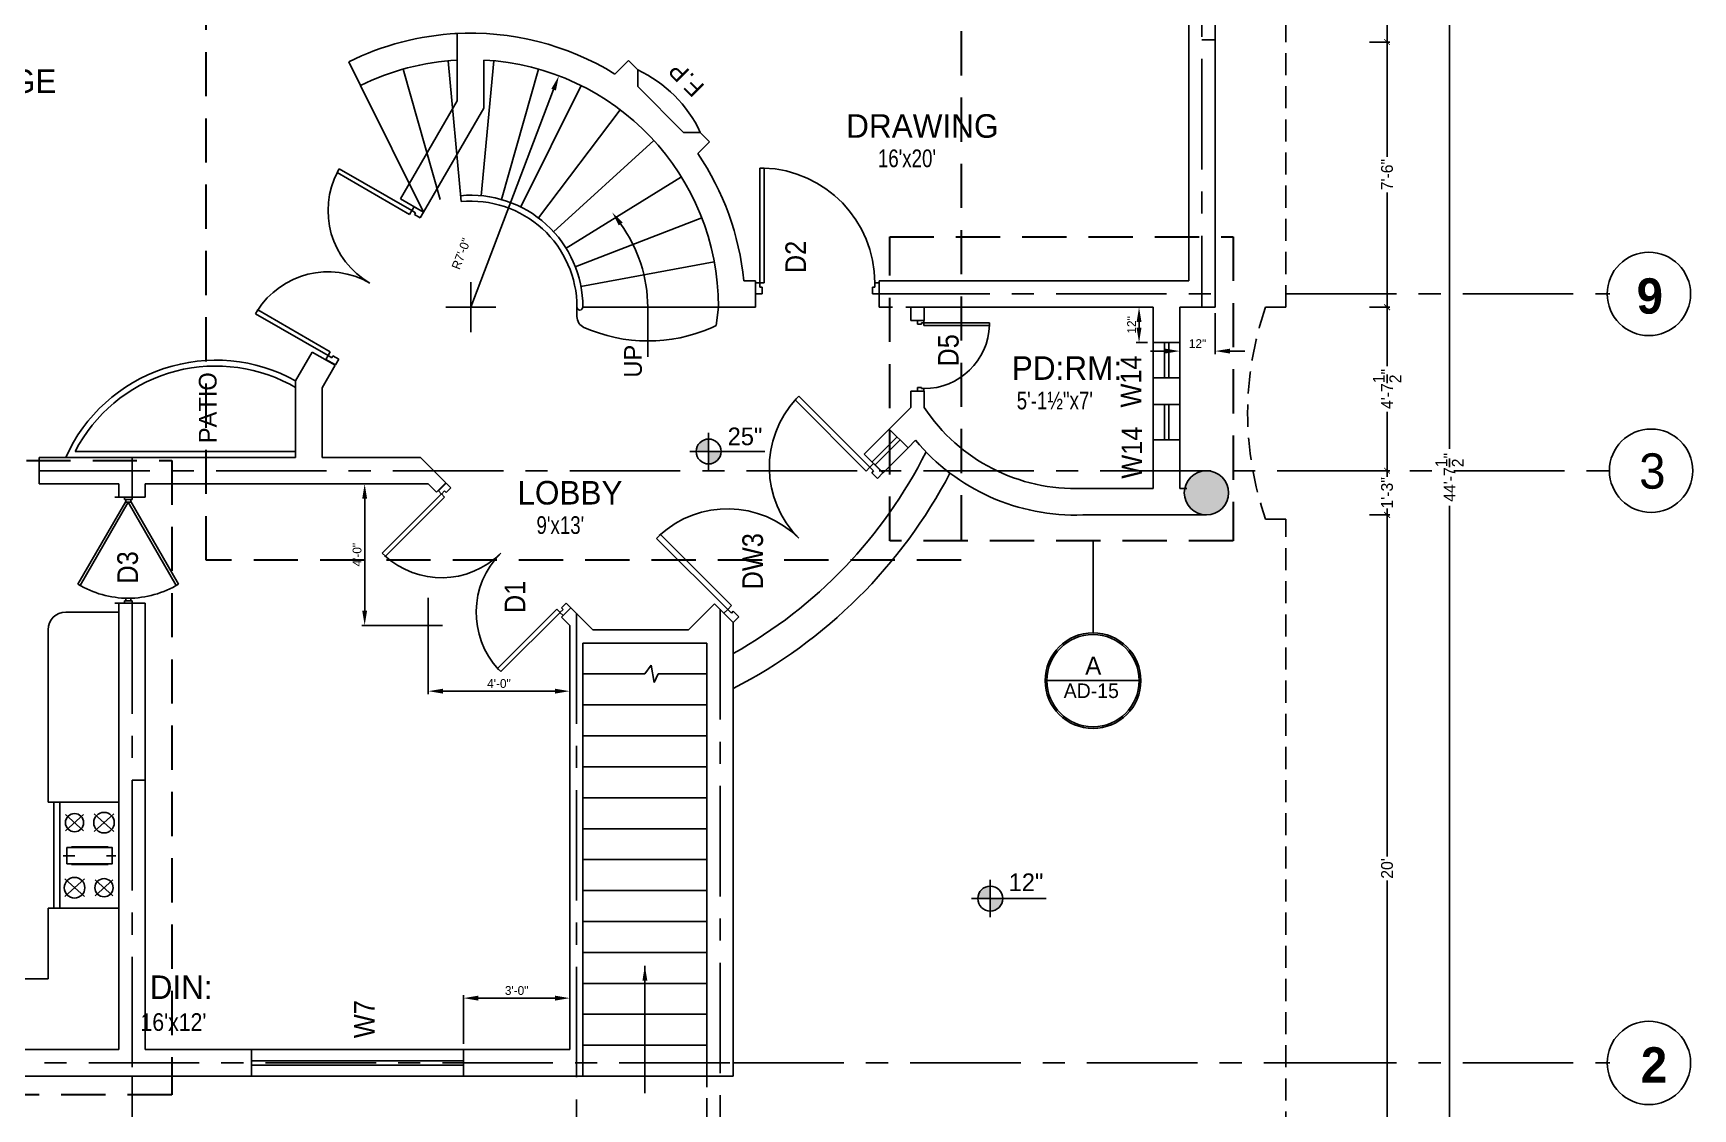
# Model space of a CAD drawing. Extents: x 10753 to 18704, y -5361 to 1140.
# Drawn here: x 16181 to 16744, y -424 to -59 of the extents above; entities that cross this region are included whole.
import ezdxf

# ---------------------------------------------------------------- set-up
doc = ezdxf.new("R2010")
doc.units = 0
doc.header["$LTSCALE"] = 30
doc.header["$MEASUREMENT"] = 0
doc.header["$PDMODE"] = 3
for name, pattern in [('CENTER', [2, 1.25, -0.25, 0.25, -0.25]), ('DASHED', [0.75, 0.5, -0.25]), ('HIDDEN', [0.375, 0.25, -0.125])]:
    doc.linetypes.add(name, pattern=pattern)
doc.layers.get('0').update_dxf_attribs({"linetype": 'CONTINUOUS'})
doc.layers.get('DEFPOINTS').update_dxf_attribs({"linetype": 'CONTINUOUS'})
for name, color, linetype in [('1', 3, 'CENTER'), ('DIM', 6, 'CONTINUOUS'), ('DM', 210, 'CONTINUOUS'), ('DOOR', 4, 'CONTINUOUS'), ('PL', 7, 'CONTINUOUS'), ('SLINE', 3, 'CONTINUOUS'), ('stairs terrace', 1, 'CONTINUOUS'), ('TEXT', 13, 'CONTINUOUS'), ('TEXTDW', 3, 'CONTINUOUS'), ('WALL', 2, 'CONTINUOUS'), ('WALLS', 2, 'CONTINUOUS'), ('WINDOW', 5, 'CONTINUOUS'), ('XL', 4, 'CENTER')]:
    doc.layers.add(name, color=color, linetype=linetype)
doc.layers.add('REFERENCE BOXES', color=53, linetype='DASHED', lineweight=30)
doc.styles.add('EE', font='eurr____.ttf')
doc.styles.add('SMALL-DIM', font='stylu.ttf', dxfattribs={"height": 2})
doc.styles.get("Standard").update_dxf_attribs({"font": 'stylu.ttf', "height": 3})
doc.styles.add('Work Dim', font='stylu.ttf', dxfattribs={"height": 4})
doc.dimstyles.new('D1', dxfattribs={"dimtxt": 6, "dimasz": 5, "dimexe": 1, "dimexo": 2, "dimgap": 1, "dimtad": 1, "dimdec": 4, "dimzin": 3, "dimdsep": 46, "dimlunit": 4, "dimtxsty": 'Standard', "dimcen": 3, "dimclrd": 7, "dimclre": 7, "dimclrt": 2, "dimadec": 0, "dimazin": 0, "dimtfac": 1, "dimtdec": 4, "dimtofl": 0, "dimtmove": 2, "dimatfit": 3, "dimfxl": 1, "dimfrac": 2, "dimtolj": 1, "dimtzin": 1, "dimarcsym": 0})
doc.dimstyles.new('dim small', dxfattribs={"dimtxt": 4, "dimasz": 2, "dimexe": 1, "dimexo": 3, "dimgap": 0.09375, "dimtad": 0, "dimdec": 1, "dimzin": 0, "dimdsep": 46, "dimlunit": 4, "dimtxsty": 'Work Dim', "dimblk1": 'ARCHTICK', "dimblk2": 'ARCHTICK', "dimsah": 1, "dimcen": 0.09375, "dimclrd": 256, "dimclre": 256, "dimclrt": 3, "dimadec": 0, "dimazin": 0, "dimtfac": 1, "dimtdec": 1, "dimtofl": 0, "dimtmove": 1, "dimatfit": 3, "dimldrblk": 'ARCHTICK', "dimfxl": 6, "dimfxlon": 1, "dimtolj": 1, "dimtzin": 0, "dimarcsym": 0})

# ---------------------------------------------------------------- blocks, each defined once
blk = doc.blocks.new('_ArchTick')
at = {"color": 0, "linetype": 'ByBlock', "const_width": 0.15}
blk.add_lwpolyline([(-0.5, -0.5), (0.5, 0.5)], dxfattribs=at)
blk = doc.blocks.new('*D435')
at = {"layer": 'DEFPOINTS', "color": 0, "transparency": 16777216}
for p in [(16605.86, 49.24), (16640.16, -61.76), (16640.16, -61.76)]:
    blk.add_point(p, dxfattribs=at)
at = {"layer": 'DM', "lineweight": -2, "transparency": 16777216}
for p, q in [((16634.16, 49.24), (16641.16, 49.24)), ((16640.16, 49.24), (16640.16, -0.19)), ((16640.16, -61.76), (16640.16, -12.32)), ((16640.16, -61.76), (16639.16, -61.76))]:
    blk.add_line(p, q, dxfattribs=at)
at = {"layer": 'DM', "lineweight": -2, "transparency": 16777216, "xscale": 2, "yscale": 2, "zscale": 2}
for p, rotation in [((16640.16, 49.24), 90), ((16640.16, -61.76), 270)]:
    blk.add_blockref('_ArchTick', p, dxfattribs=dict(at, rotation=rotation))
at = {"layer": 'DM', "color": 3, "transparency": 16777216, "insert": (16640.16, -6.26), "char_height": 4, "attachment_point": 5, "rotation": 90, "style": 'Work Dim'}
blk.add_mtext('\\A1;9\'-3"', dxfattribs=at)
blk = doc.blocks.new('*D439')
at = {"layer": 'DEFPOINTS', "color": 0, "transparency": 16777216}
for p in [(16616.05, -222.26), (16640.16, -222.26), (16640.16, -462.26)]:
    blk.add_point(p, dxfattribs=at)
at = {"layer": 'DM', "lineweight": -2, "transparency": 16777216}
for p, q in [((16634.16, -222.26), (16641.16, -222.26)), ((16640.16, -222.26), (16640.16, -338.2)), ((16640.16, -462.26), (16640.16, -346.31)), ((16640.16, -462.26), (16639.16, -462.26))]:
    blk.add_line(p, q, dxfattribs=at)
at = {"layer": 'DM', "lineweight": -2, "transparency": 16777216, "xscale": 2, "yscale": 2, "zscale": 2}
for p, rotation in [((16640.16, -222.26), 90), ((16640.16, -462.26), 270)]:
    blk.add_blockref('_ArchTick', p, dxfattribs=dict(at, rotation=rotation))
at = {"layer": 'DM', "color": 3, "transparency": 16777216, "insert": (16640.16, -342.26), "char_height": 4, "attachment_point": 5, "rotation": 90, "style": 'Work Dim'}
blk.add_mtext("\\A1;20'", dxfattribs=at)
blk = doc.blocks.new('*D441')
at = {"layer": 'DEFPOINTS', "color": 0, "transparency": 16777216}
for p in [(16608.76, -207.26), (16640.16, -207.26), (16640.16, -222.26)]:
    blk.add_point(p, dxfattribs=at)
at = {"layer": 'DM', "lineweight": -2, "transparency": 16777216}
for p, q in [((16634.16, -207.26), (16641.16, -207.26)), ((16640.16, -207.26), (16640.16, -209.38)), ((16640.16, -222.26), (16639.16, -222.26)), ((16640.16, -222.26), (16640.16, -220.13))]:
    blk.add_line(p, q, dxfattribs=at)
at = {"layer": 'DM', "lineweight": -2, "transparency": 16777216, "xscale": 2, "yscale": 2, "zscale": 2}
for p, rotation in [((16640.16, -207.26), 90), ((16640.16, -222.26), 270)]:
    blk.add_blockref('_ArchTick', p, dxfattribs=dict(at, rotation=rotation))
at = {"layer": 'DM', "color": 3, "transparency": 16777216, "insert": (16640.16, -214.76), "char_height": 4, "attachment_point": 5, "rotation": 90, "style": 'Work Dim'}
blk.add_mtext('\\A1;1\'-3"', dxfattribs=at)
blk = doc.blocks.new('*D442')
at = {"layer": 'DEFPOINTS', "color": 0, "transparency": 16777216}
for p in [(16612.51, -151.76), (16640.16, -151.76), (16640.16, -207.26)]:
    blk.add_point(p, dxfattribs=at)
at = {"layer": 'DM', "lineweight": -2, "transparency": 16777216}
for p, q in [((16634.16, -151.76), (16641.16, -151.76)), ((16640.16, -151.76), (16640.16, -171.79)), ((16640.16, -207.26), (16640.16, -187.22)), ((16640.16, -207.26), (16639.16, -207.26))]:
    blk.add_line(p, q, dxfattribs=at)
at = {"layer": 'DM', "lineweight": -2, "transparency": 16777216, "xscale": 2, "yscale": 2, "zscale": 2}
for p, rotation in [((16640.16, -151.76), 90), ((16640.16, -207.26), 270)]:
    blk.add_blockref('_ArchTick', p, dxfattribs=dict(at, rotation=rotation))
at = {"layer": 'DM', "color": 3, "transparency": 16777216, "insert": (16640.16, -179.51), "char_height": 4, "attachment_point": 5, "rotation": 90, "style": 'Work Dim'}
blk.add_mtext('\\A1;4\'-7{\\H1.000000x;\\S1/2;}"', dxfattribs=at)
blk = doc.blocks.new('*D443')
at = {"layer": 'DEFPOINTS', "color": 0, "transparency": 16777216}
for p in [(16614.15, -61.76), (16640.16, -61.76), (16640.16, -151.76)]:
    blk.add_point(p, dxfattribs=at)
at = {"layer": 'DM', "lineweight": -2, "transparency": 16777216}
for p, q in [((16634.16, -61.76), (16641.16, -61.76)), ((16640.16, -61.76), (16640.16, -100.71)), ((16640.16, -151.76), (16640.16, -112.8)), ((16640.16, -151.76), (16639.16, -151.76))]:
    blk.add_line(p, q, dxfattribs=at)
at = {"layer": 'DM', "lineweight": -2, "transparency": 16777216, "xscale": 2, "yscale": 2, "zscale": 2}
for p, rotation in [((16640.16, -61.76), 90), ((16640.16, -151.76), 270)]:
    blk.add_blockref('_ArchTick', p, dxfattribs=dict(at, rotation=rotation))
at = {"layer": 'DM', "color": 3, "transparency": 16777216, "insert": (16640.16, -106.76), "char_height": 4, "attachment_point": 5, "rotation": 90, "style": 'Work Dim'}
blk.add_mtext('\\A1;7\'-6"', dxfattribs=at)
blk = doc.blocks.new('*D444')
at = {"layer": 'DEFPOINTS', "color": 0, "transparency": 16777216}
for p in [(16569.86, -151.76), (16581.86, -151.76), (16581.86, -166.66)]:
    blk.add_point(p, dxfattribs=at)
at = {"layer": 'DIM', "color": 7, "lineweight": -2, "transparency": 16777216}
for p, q in [((16569.86, -153.76), (16569.86, -167.66)), ((16581.86, -153.76), (16581.86, -167.66)), ((16564.86, -166.66), (16559.86, -166.66)), ((16586.86, -166.66), (16591.86, -166.66))]:
    blk.add_line(p, q, dxfattribs=at)
at = {"layer": 'DIM', "color": 7, "transparency": 16777216}
for points in [[(16564.86, -165.83), (16564.86, -167.49), (16569.86, -166.66)], [(16586.86, -165.83), (16586.86, -167.49), (16581.86, -166.66)]]:
    blk.add_solid(points, dxfattribs=at)
at = {"layer": 'DIM', "color": 2, "transparency": 16777216, "insert": (16575.86, -164.13), "char_height": 3, "attachment_point": 5}
blk.add_mtext('\\A1;12"', dxfattribs=at)
blk = doc.blocks.new('LEVEL')
h = blk.add_hatch(color=256)
h.paths.add_polyline_path([(-13.5, 0), (-13.5, 3, 0.414214), (-16.5, 0)])
h.paths.add_polyline_path([(-10.5, 0), (-13.5, 0), (-13.5, -3, 0.414214)])
for p, q in [((-13.5, 3), (-13.5, 4.5)), ((-16.5, 0), (-18, 0)), ((-16.5, 0), (-10.5, 0)), ((-13.5, -3), (-13.5, 3)), ((-10.5, 0), (0, 0)), ((-13.5, -3), (-13.5, -4.5))]:
    blk.add_line(p, q)
blk.add_circle((-13.5, 0), 3)
blk = doc.blocks.new('*D448')
at = {"layer": 'DEFPOINTS', "color": 0, "transparency": 16777216}
for p in [(16362.86, -386.27), (16326.86, -403.76), (16362.86, -403.76)]:
    blk.add_point(p, dxfattribs=at)
at = {"layer": 'DIM', "color": 7, "lineweight": -2, "transparency": 16777216}
for p, q in [((16326.86, -401.76), (16326.86, -385.27)), ((16331.86, -386.27), (16357.86, -386.27)), ((16362.86, -401.76), (16362.86, -385.27))]:
    blk.add_line(p, q, dxfattribs=at)
at = {"layer": 'DIM', "color": 7, "transparency": 16777216}
for points in [[(16331.86, -385.44), (16331.86, -387.11), (16326.86, -386.27)], [(16357.86, -385.44), (16357.86, -387.11), (16362.86, -386.27)]]:
    blk.add_solid(points, dxfattribs=at)
at = {"layer": 'DIM', "color": 2, "transparency": 16777216, "insert": (16344.86, -383.71), "char_height": 3, "attachment_point": 5}
blk.add_mtext('\\A1;3\'-0"', dxfattribs=at)
blk = doc.blocks.new('COOKR2')
for p, q in [((12.68, 53.99), (36.68, 53.99)), ((14.68, 17.99), (14.68, 53.99)), ((16.68, 53.99), (16.68, 17.99)), ((18.65, 44.3), (24.71, 49.76)), ((18.65, 49.76), (24.71, 44.3)), ((28.34, 44.03), (35.02, 50.03)), ((28.34, 50.03), (35.02, 44.03)), ((17.8, 35.81), (21.74, 35.81)), ((20.69, 38.85), (33.11, 38.85)), ((35.73, 35.81), (32.5, 35.81)), ((20.69, 32.78), (33.11, 32.78)), ((18.34, 27.94), (25.02, 21.94)), ((18.34, 21.94), (25.02, 27.94)), ((28.65, 27.67), (34.71, 22.21)), ((28.65, 22.21), (34.71, 27.67)), ((12.68, 17.99), (36.68, 17.99))]:
    blk.add_line(p, q)
blk.add_lwpolyline([(19.12, 38.55), (34.49, 38.55), (34.49, 33.07), (19.12, 33.07)], close=True)
for centre, radius in [((21.68, 47.03), 3.08), ((31.68, 47.03), 3.49), ((21.68, 24.94), 3.49), ((31.68, 24.94), 3.08)]:
    blk.add_circle(centre, radius)
blk = doc.blocks.new('*D450')
at = {"layer": 'DEFPOINTS', "color": 0, "transparency": 16777216}
for p in [(16314.86, -248.42), (16314.86, -282.08), (16362.86, -282.08)]:
    blk.add_point(p, dxfattribs=at)
at = {"layer": 'DIM', "color": 7, "lineweight": -2, "transparency": 16777216}
for p, q in [((16314.86, -250.42), (16314.86, -283.08)), ((16362.86, -280.08), (16362.86, -281.08)), ((16357.86, -282.08), (16319.86, -282.08))]:
    blk.add_line(p, q, dxfattribs=at)
at = {"layer": 'DIM', "color": 7, "transparency": 16777216}
for points in [[(16319.86, -281.25), (16319.86, -282.92), (16314.86, -282.08)], [(16357.86, -281.25), (16357.86, -282.92), (16362.86, -282.08)]]:
    blk.add_solid(points, dxfattribs=at)
at = {"layer": 'DIM', "color": 2, "transparency": 16777216, "insert": (16338.86, -279.5), "char_height": 3, "attachment_point": 5}
blk.add_mtext('\\A1;4\'-0"', dxfattribs=at)
blk = doc.blocks.new('*D451')
at = {"layer": 'DEFPOINTS', "color": 0, "transparency": 16777216}
for p in [(16293.3, -211.76), (16293.3, -211.76), (16321.73, -259.76)]:
    blk.add_point(p, dxfattribs=at)
at = {"layer": 'DIM', "color": 7, "lineweight": -2, "transparency": 16777216}
for p, q in [((16291.3, -211.76), (16292.3, -211.76)), ((16293.3, -254.76), (16293.3, -216.76)), ((16319.73, -259.76), (16292.3, -259.76))]:
    blk.add_line(p, q, dxfattribs=at)
at = {"layer": 'DIM', "color": 7, "transparency": 16777216}
for points in [[(16292.46, -216.76), (16294.13, -216.76), (16293.3, -211.76)], [(16292.46, -254.76), (16294.13, -254.76), (16293.3, -259.76)]]:
    blk.add_solid(points, dxfattribs=at)
at = {"layer": 'DIM', "color": 2, "transparency": 16777216, "insert": (16290.72, -235.76), "char_height": 3, "attachment_point": 5, "rotation": 90}
blk.add_mtext('\\A1;4\'-0"', dxfattribs=at)
blk = doc.blocks.new('*D489')
at = {"layer": 'DEFPOINTS', "color": 0, "transparency": 16777216}
for p in [(16556.02, -151.76), (16560.86, -151.76), (16560.86, -163.76)]:
    blk.add_point(p, dxfattribs=at)
at = {"layer": 'DIM', "color": 7, "lineweight": -2, "transparency": 16777216}
for p, q in [((16558.86, -151.76), (16555.02, -151.76)), ((16556.02, -158.76), (16556.02, -156.76)), ((16558.86, -163.76), (16555.02, -163.76))]:
    blk.add_line(p, q, dxfattribs=at)
at = {"layer": 'DIM', "color": 7, "transparency": 16777216}
for points in [[(16555.19, -156.76), (16556.85, -156.76), (16556.02, -151.76)], [(16555.19, -158.76), (16556.85, -158.76), (16556.02, -163.76)]]:
    blk.add_solid(points, dxfattribs=at)
at = {"layer": 'DIM', "color": 2, "transparency": 16777216, "insert": (16553.49, -157.76), "char_height": 3, "attachment_point": 5, "rotation": 90}
blk.add_mtext('\\A1;12"', dxfattribs=at)
blk = doc.blocks.new('*D491')
at = {"layer": 'DEFPOINTS', "color": 0, "transparency": 16777216}
for p in [(16624.51, 58.24), (16661.36, 58.24), (16624.51, -477.26)]:
    blk.add_point(p, dxfattribs=at)
at = {"layer": 'DM', "lineweight": -2, "transparency": 16777216}
for p, q in [((16655.36, 58.24), (16662.36, 58.24)), ((16661.36, 58.24), (16661.36, -199.8)), ((16661.36, -477.26), (16661.36, -219.21)), ((16655.36, -477.26), (16662.36, -477.26))]:
    blk.add_line(p, q, dxfattribs=at)
at = {"layer": 'DM', "lineweight": -2, "transparency": 16777216, "xscale": 2, "yscale": 2, "zscale": 2}
for p, rotation in [((16661.36, 58.24), 90), ((16661.36, -477.26), 270)]:
    blk.add_blockref('_ArchTick', p, dxfattribs=dict(at, rotation=rotation))
at = {"layer": 'DM', "color": 3, "transparency": 16777216, "insert": (16661.36, -209.51), "char_height": 4, "attachment_point": 5, "rotation": 90, "style": 'Work Dim'}
blk.add_mtext('\\A1;44\'-7{\\H1.000000x;\\S1/2;}"', dxfattribs=at)
blk = doc.blocks.new('WINDOW')
for p, q in [((12, 0), (0, 0)), ((12, -3.75), (0, -3.75)), ((12, -5.25), (0, -5.25)), ((12, -9), (0, -9))]:
    blk.add_line(p, q)
blk = doc.blocks.new('*D541')
at = {"layer": 'DEFPOINTS', "color": 0, "transparency": 16777216}
for p in [(16569.86, -151.76), (16581.86, -151.76), (16581.86, -166.66)]:
    blk.add_point(p, dxfattribs=at)
at = {"layer": 'DIM', "color": 7, "lineweight": -2, "transparency": 16777216}
for p, q in [((16569.86, -153.76), (16569.86, -167.66)), ((16581.86, -153.76), (16581.86, -167.66)), ((16564.86, -166.66), (16559.86, -166.66)), ((16586.86, -166.66), (16591.86, -166.66))]:
    blk.add_line(p, q, dxfattribs=at)
at = {"layer": 'DIM', "color": 7, "transparency": 16777216}
for points in [[(16564.86, -165.83), (16564.86, -167.49), (16569.86, -166.66)], [(16586.86, -165.83), (16586.86, -167.49), (16581.86, -166.66)]]:
    blk.add_solid(points, dxfattribs=at)
at = {"layer": 'DIM', "color": 2, "transparency": 16777216, "insert": (16575.86, -164.13), "char_height": 3, "attachment_point": 5}
blk.add_mtext('\\A1;12"', dxfattribs=at)
blk = doc.blocks.new('D1')
for p, q in [((-3, 40.85), (-1.5, 40.85)), ((-3, 1.85), (-3, 40.85)), ((-1.5, 40.85), (-1.5, 1.85)), ((-40.5, 1.88), (-42, 1.88)), ((-42, 1.88), (-42, -1.88)), ((-40.5, 0.38), (-40.5, 1.88)), ((-39.75, 0.38), (-40.5, 0.38)), ((-39.75, -1.88), (-39.75, 0.38)), ((-1.5, 1.85), (-3, 1.85)), ((-2.25, 0.38), (-2.25, -1.88)), ((-1.5, 0.38), (-2.25, 0.38)), ((0, 1.88), (-1.5, 1.88)), ((-1.5, 1.88), (-1.5, 0.38)), ((0, -1.88), (0, 1.88)), ((-42, -1.88), (-39.75, -1.88)), ((-2.25, -1.88), (0, -1.88))]:
    blk.add_line(p, q)
blk.add_arc((-1.5, 1.88), 39, 91.8498, 180)
blk = doc.blocks.new('2-DOOR')
for p, q in [((0.299, 0.744), (0.299, 6.429)), ((0.299, 6.429), (0.598, 6.429)), ((0.598, 6.429), (0.598, 0.744)), ((11.37, 6.429), (11.67, 6.429)), ((11.37, 0.744), (11.37, 6.429)), ((11.67, 6.429), (11.67, 0.744)), ((0.299, 0.748), (0, 0.748)), ((0, 0.748), (0, 0)), ((0, 0), (0.449, 0)), ((0.299, 0.449), (0.299, 0.748)), ((0.598, 0.744), (0.299, 0.744)), ((0.449, 0.449), (0.299, 0.449)), ((0.449, 0), (0.449, 0.449)), ((11.67, 0.744), (11.37, 0.744)), ((11.52, 0.449), (11.52, 0)), ((11.67, 0.449), (11.52, 0.449)), ((11.52, 0), (11.969, 0)), ((11.969, 0.748), (11.67, 0.748)), ((11.67, 0.748), (11.67, 0.449)), ((11.969, 0), (11.969, 0.748))]:
    blk.add_line(p, q)
for centre, start, end in [((0.299, 0.748), 0, 87.83607), ((11.67, 0.748), 92.16393, 180)]:
    blk.add_arc(centre, 5.685, start, end)
blk = doc.blocks.new('DADOOR')
for p, q in [((-1.49, 0.86), (-29.52, 17.04)), ((-1.72, 0), (-29.96, 16.31)), ((-36.04, 1.29), (-36.04, -1.29)), ((-35.19, 1.29), (-36.04, 1.29)), ((-36.04, -1.29), (-36.04, 1.29)), ((-35.19, 1.29), (-36.04, 1.29)), ((-35.19, 1.29), (-35.19, -1.29)), ((-35.19, -1.29), (-35.19, 1.29)), ((-34.33, 0.86), (-35.19, 0.86)), ((-34.33, 0.86), (-35.19, 0.86)), ((-34.33, 0.86), (-34.33, -0.86)), ((-34.33, -0.86), (-34.33, 0.86)), ((-1.72, 0.86), (-0.86, 0.86)), ((-1.72, 0.86), (-1.72, -0.86)), ((-1.72, 0.86), (-0.86, 0.86)), ((-1.72, -0.86), (-1.72, 0.86)), ((-0.86, 1.29), (0, 1.29)), ((-0.86, 1.29), (-0.86, -1.29)), ((-0.86, 1.29), (0, 1.29)), ((-0.86, -1.29), (-0.86, 1.29)), ((0, 1.29), (0, -1.29)), ((0, -1.29), (0, 1.29)), ((-35.19, -1.29), (-36.04, -1.29)), ((-35.19, -1.29), (-36.04, -1.29)), ((-34.33, -0.86), (-35.19, -0.86)), ((-34.33, -0.86), (-35.19, -0.86)), ((-1.72, 0), (-29.96, -16.31)), ((-1.49, -0.86), (-29.52, -17.04)), ((-1.72, -0.86), (-0.86, -0.86)), ((-1.72, -0.86), (-0.86, -0.86)), ((-0.86, -1.29), (0, -1.29)), ((-0.86, -1.29), (0, -1.29))]:
    blk.add_line(p, q)
for start, end in [(148.492, 180), (180, 211.508)]:
    blk.add_arc((-1.72, 0), 32.61, start, end)
at = {"layer": 'WALLS'}
for p, q in [((-36.04, 4.5), (-36.04, -4.5)), ((-0.04, 4.5), (-0.04, -4.5))]:
    blk.add_line(p, q, dxfattribs=at)
blk = doc.blocks.new('*D543')
at = {"layer": 'DEFPOINTS', "color": 0, "transparency": 16777216}
for p in [(16359.19, -73.24), (16329.32, -151.76)]:
    blk.add_point(p, dxfattribs=at)
at = {"layer": 'DOOR', "color": 7, "lineweight": -2, "transparency": 16777216}
blk.add_line((16329.32, -151.76), (16357.41, -77.92), dxfattribs=at)
at = {"layer": 'DOOR', "color": 7, "transparency": 16777216}
blk.add_solid([(16356.63, -77.62), (16358.19, -78.21), (16359.19, -73.24)], dxfattribs=at)
at = {"layer": 'DOOR', "color": 2, "transparency": 16777216, "insert": (16326.04, -133.63), "char_height": 3, "attachment_point": 5, "rotation": 69.173}
blk.add_mtext('\\A1;R7\'-0"', dxfattribs=at)

msp = doc.modelspace()

# ---------------------------------------------------------------- hatches: boundary and pattern name
at = {"layer": 'DIM'}
msp.add_hatch(color=256, dxfattribs=at).paths.add_polyline_path([(16578.85978, -207.25542, 1), (16578.85978, -222.25542, 1)])

# ---------------------------------------------------------------- linework, layer by layer
at = {"linetype": 'HIDDEN'}
for p, q in [((16605.85978, -151.75542), (16605.85978, 82.24458)), ((16598.97635, -151.75542), (16605.85978, -151.75542)), ((16605.85978, -223.75542), (16598.97635, -223.75542)), ((16605.85978, -477.25542), (16605.85978, -223.75542)), ((16409.35978, -472.75992), (16409.35978, -412.75542))]:
    msp.add_line(p, q, dxfattribs=at)
msp.add_arc((16701.85978, -187.75542), 109, 160.7145184, 199.2854816, dxfattribs=at)
at = {"layer": 'DOOR', "color": 7}
for p, q in [((16329.3241, -160.26939), (16329.3241, -143.24146)), ((16337.83806, -151.75542), (16320.81013, -151.75542))]:
    msp.add_line(p, q, dxfattribs=at)
at = {"layer": 'DOOR'}
msp.add_line((16195.04394, -200.75542), (16267.85978, -200.75542), dxfattribs=at)
for radius, start, end in [(55.79452, 60.9852604, 155.9165575), (53.79452, 62.2322309, 152.5860154)]:
    msp.add_arc((16242.7975, -225.52331), radius, start, end, dxfattribs=at)
at = {"layer": 'PL'}
for p, q in [((16389.3241, -151.75542), (16389.3241, -168.57652)), ((16209.85978, -255.25542), (16191.85978, -255.25542)), ((16185.85978, -319.75542), (16185.85978, -261.25542)), ((16388.35978, -276.25542), (16390.46682, -273.21709)), ((16390.46682, -273.21709), (16391.50025, -279.12687)), ((16367.35978, -276.25542), (16388.35978, -276.25542)), ((16391.50025, -279.12687), (16392.82454, -276.25542)), ((16392.82454, -276.25542), (16409.35978, -276.25542)), ((16367.35978, -286.75542), (16409.35978, -286.75542)), ((16367.35978, -297.25542), (16409.35978, -297.25542)), ((16367.35978, -307.75542), (16409.35978, -307.75542)), ((16367.35978, -318.25542), (16409.35978, -318.25542)), ((16367.35978, -328.75542), (16409.35978, -328.75542)), ((16367.35978, -339.25542), (16409.35978, -339.25542)), ((16367.35978, -349.75542), (16409.35978, -349.75542)), ((16185.85978, -379.75542), (16185.85978, -355.75542)), ((16367.35978, -360.25542), (16409.35978, -360.25542)), ((16367.35978, -370.75542), (16409.35978, -370.75542)), ((16053.85978, -379.75542), (16185.85978, -379.75542)), ((16367.35978, -381.25542), (16409.35978, -381.25542)), ((16367.35978, -391.75542), (16409.35978, -391.75542)), ((16367.35978, -402.25542), (16409.35978, -402.25542)), ((16367.35978, -412.75542), (16409.35978, -412.75542))]:
    msp.add_line(p, q, dxfattribs=at)
for centre, radius, start, end in [((16367.49395, -110.8783), 43.7382, 24.9433161, 65.0566839), ((16341.3241, -151.75542), 48, 0, 36), ((16341.3241, -151.75542), 48, 0, 36), ((16339.64602, -128.56195), 161.23662, 299.2215412, 333.3510452), ((16339.64602, -128.56195), 171.73662, 297.2800389, 332.4217848), ((16191.85978, -261.25542), 6, 90, 180)]:
    msp.add_arc(centre, radius, start, end, dxfattribs=at)
at = {"layer": 'REFERENCE BOXES'}
for points in [[(16239.55436, -35.59119), (16495.65062, -35.59119), (16495.65062, -237.66115), (16239.55436, -237.66115)], [(16471.41344, -127.83661), (16587.8996, -127.83661), (16587.8996, -231.04943), (16471.41344, -231.04943)], [(16043.5476, -203.78458), (16227.8491, -203.78458), (16227.8491, -419.12545), (16043.5476, -419.12545)]]:
    msp.add_lwpolyline(points, close=True, dxfattribs=at)
at = {"layer": 'SLINE'}
for p, q in [((16540.40037, -231.04943), (16540.40037, -262.28737)), ((16524.73132, -278.51525, 0.15705), (16556.06942, -278.51525, 0.13971))]:
    msp.add_line(p, q, dxfattribs=at)
for centre, radius in [((16728.99045, -147.25542), 14.14027), ((16729.75395, -207.25542), 14.14027), ((16540.40037, -278.51525), 16.22789), ((16540.40037, -278.51525), 15.66905), ((16728.99045, -408.25542), 14.14027)]:
    msp.add_circle(centre, radius, dxfattribs=at)
at = {"layer": 'stairs terrace'}
for p, q in [((16287.87043, -68.50524), (16291.88208, -76.56171)), ((16318.92491, -115.20605), (16306.33641, -70.96207)), ((16326.00244, -115.90899), (16321.57356, -68.11375)), ((16332.8303, -113.91752), (16337.07464, -68.11375)), ((16339.72329, -115.20605), (16352.31179, -70.96207)), ((16291.88208, -76.56171), (16313.27752, -119.52954)), ((16346.26216, -117.73922), (16366.76612, -76.56171)), ((16352.22422, -121.43077), (16379.94541, -84.72198)), ((16357.40644, -126.15499), (16391.40085, -95.16499)), ((16361.63235, -131.751), (16400.74234, -107.53512)), ((16364.75804, -138.02824), (16407.65177, -121.41112)), ((16366.67708, -144.77294), (16411.89384, -136.32046)), ((16365.3241, -151.75542), (16365.3241, -154.9512)), ((16413.3241, -151.75542), (16367.3241, -151.75542))]:
    msp.add_line(p, q, dxfattribs=at)
for centre, radius, start, end in [((16329.3241, -151.75542), 93, 92.8561131, 116.4705882), ((16329.3241, -151.75542), 84, 93.1624212, 116.4705882), ((16329.3241, -151.75542), 38, 0, 95.2941176), ((16329.3241, -151.75542), 36, 0, 95.2941176), ((16366.3241, -151.74066), 1.00011, 180.8459392, 359.1540608), ((16369.3241, -154.9512), 4, 180, 246.0477021), ((16389.48035, -109.5779), 53.64887, 246.0477021, 293.5582891)]:
    msp.add_arc(centre, radius, start, end, dxfattribs=at)
at = {"layer": 'WALL'}
for p, q in [((16572.85978, -142.75542), (16572.85978, -13.75542)), ((16581.85978, -151.75542), (16581.85978, -13.75542)), ((16324.6901, -58.87095), (16324.6901, -81.76237)), ((16333.6901, -67.86896), (16333.6901, -84.17391)), ((16378.17573, -72.61935), (16382.75731, -68.03778)), ((16385.93929, -71.21976), (16382.75731, -68.03778)), ((16385.93929, -71.21976), (16385.93929, -76.87661)), ((16385.93929, -76.87661), (16401.49564, -92.43296)), ((16305.48329, -115.02954), (16324.6901, -81.76237)), ((16313.27752, -119.52954), (16333.6901, -84.17391)), ((16407.15249, -92.43296), (16401.49564, -92.43296)), ((16406.33359, -99.61582), (16410.33447, -95.61494)), ((16407.15249, -92.43296), (16410.33447, -95.61494)), ((16313.27752, -119.52954), (16305.48329, -115.02954)), ((16421.88759, -142.75542), (16425.85978, -142.75542)), ((16425.85978, -142.75542), (16425.85978, -151.75542)), ((16467.85978, -142.75542), (16572.85978, -142.75542)), ((16467.85978, -142.75542), (16467.85978, -151.75542)), ((16413.3241, -151.75542), (16425.85978, -151.75542)), ((16467.85978, -151.75542), (16472.35978, -151.75542)), ((16476.85978, -151.75542), (16560.85978, -151.75542)), ((16478.62128, -151.75542), (16478.62128, -156.25542)), ((16483.12128, -151.75542), (16483.12128, -156.25542)), ((16560.85978, -151.75542), (16560.85978, -163.75542)), ((16569.85978, -151.75542), (16569.85978, -163.75542)), ((16569.85978, -151.75542), (16581.85978, -151.75542)), ((16478.62128, -156.25542), (16483.12128, -156.25542)), ((16269.85978, -176.73128), (16275.48329, -166.99107)), ((16283.27752, -171.49107), (16275.48329, -166.99107)), ((16560.85978, -163.75542), (16569.85978, -163.75542)), ((16278.85978, -179.14282), (16283.27752, -171.49107)), ((16269.85978, -202.75542), (16269.85978, -176.73128)), ((16278.85978, -202.75542), (16278.85978, -179.14282)), ((16560.85978, -175.75542), (16560.85978, -184.75542)), ((16560.85978, -175.75542), (16569.85978, -175.75542)), ((16569.85978, -175.75542), (16569.85978, -184.75542)), ((16471.28258, -193.10469), (16478.62128, -185.766)), ((16478.62128, -180.25542), (16483.12128, -180.25542)), ((16478.62128, -180.25542), (16478.62128, -185.766)), ((16483.12128, -180.25542), (16483.12128, -185.766)), ((16560.85978, -184.75542), (16569.85978, -184.75542)), ((16471.28258, -193.10469), (16477.64654, -199.46866)), ((16477.64654, -199.46866), (16480.20041, -196.91479)), ((16560.85978, -196.75542), (16569.85978, -196.75542)), ((16560.85978, -196.75542), (16560.85978, -213.25542)), ((16569.85978, -196.75542), (16569.85978, -213.25542)), ((16182.85978, -202.75542), (16269.85978, -202.75542)), ((16182.85978, -211.75542), (16182.85978, -202.75542)), ((16278.85978, -202.75542), (16312.22374, -202.75542)), ((16320.82855, -211.36024), (16312.22374, -202.75542)), ((16182.85978, -211.75542), (16209.85978, -211.75542)), ((16209.85978, -211.75542), (16209.85978, -216.25542)), ((16218.85978, -211.75542), (16314.85978, -211.75542)), ((16218.85978, -211.75542), (16218.85978, -216.25542)), ((16317.64657, -214.54222), (16314.85978, -211.75542)), ((16317.64657, -214.54222), (16320.82855, -211.36024)), ((16536.74399, -213.25542), (16560.85978, -213.25542)), ((16569.85978, -213.25542), (16572.23092, -213.25542)), ((16536.91888, -222.25542), (16578.85978, -222.25542)), ((16209.85978, -252.25542), (16209.85978, -403.75542)), ((16218.85978, -252.25542), (16218.85978, -403.75542)), ((16403.13186, -261.25542), (16411.99582, -252.39146)), ((16411.99582, -252.39146), (16418.35978, -258.75542)), ((16360.07298, -256.96863), (16363.25496, -253.78665)), ((16362.85978, -259.75542), (16360.07298, -256.96863)), ((16370.72374, -261.25542), (16363.25496, -253.78665)), ((16418.35978, -258.75542), (16418.35978, -412.75542)), ((16362.85978, -259.75542), (16362.85978, -403.75542)), ((16370.72374, -261.25542), (16403.13186, -261.25542)), ((16367.35978, -265.75542), (16367.35978, -412.75542)), ((16367.35978, -265.75542), (16409.35978, -265.75542)), ((16409.35978, -265.75542), (16409.35978, -412.75542)), ((16154.35978, -403.75542), (16209.85978, -403.75542)), ((16218.85978, -403.75542), (16254.85978, -403.75542)), ((16254.85978, -403.75542), (16254.85978, -412.75542)), ((16326.85978, -403.75542), (16362.85978, -403.75542)), ((16326.85978, -403.75542), (16326.85978, -412.75542)), ((16154.35978, -412.75542), (16254.85978, -412.75542)), ((16326.85978, -412.75542), (16367.35978, -412.75542)), ((16409.35978, -412.75542), (16418.35978, -412.75542))]:
    msp.add_line(p, q, dxfattribs=at)
at = {"layer": 'WALL', "color": 3}
msp.add_line((16209.85978, -252.25542), (16218.85978, -252.25542), dxfattribs=at)
at = {"layer": 'WALL'}
msp.add_circle((16578.85978, -214.75542), 7.5, dxfattribs=at)
for centre, radius, start, end in [((16329.3241, -151.75542), 93, 58.3124747, 93.3626138), ((16329.3241, -151.75542), 84, 0, 87.0206397), ((16329.3241, -151.75542), 93, 5.5534442, 34.1001296), ((16534.27868, -152.01968), 61.28535, 213.4111089, 272.3054469), ((16534.27868, -152.01968), 70.28535, 219.69904, 272.1527683)]:
    msp.add_arc(centre, radius, start, end, dxfattribs=at)
at = {"layer": 'WALL', "color": 7}
msp.add_solid([(16379.48089, -124.029), (16377.23329, -119.48557), (16380.83294, -123.05446)], dxfattribs=at)
msp.add_solid([(16379.48089, -124.029), (16377.23329, -119.48557), (16380.83294, -123.05446)], dxfattribs=at)
at = {"layer": 'WINDOW'}
msp.add_line((16462.7973, -201.58998), (16469.16126, -207.95394), dxfattribs=at)
at = {"layer": 'XL'}
for p, q in [((16577.35978, 172.51815), (16577.35978, -151.75542)), ((16577.35978, -61.00542), (16581.85978, -61.00542)), ((16467.85978, -147.25542), (16581.85978, -147.25542)), ((16605.85978, -147.25542), (16715.72837, -147.25542)), ((16182.85978, -207.25542), (16716.49187, -207.25542)), ((16214.35978, -202.75542), (16214.35978, -216.25542)), ((16365.10978, -207.25542), (16365.21667, -207.25542)), ((16548.31709, -207.25542), (16558.81709, -207.25542)), ((16214.35978, -252.25542), (16214.35978, -412.75542)), ((16365.10978, -255.64146), (16365.10978, -570.85158)), ((16413.85978, -254.25542), (16413.85978, -570.85158)), ((16214.35978, -312.25542), (16218.85978, -312.25542)), ((15659.66295, -408.25542), (16418.35978, -408.25542)), ((16418.35978, -408.25542), (16605.85978, -408.25542)), ((16605.85978, -408.25542), (16715.72837, -408.25542)), ((16214.35978, -412.75542), (16214.35978, -570.85158))]:
    msp.add_line(p, q, dxfattribs=at)
at = {"layer": 'XL', "color": 0, "linetype": 'Continuous'}
for p, q in [((16412.50809, -158.00149), (16413.3241, -151.75542)), ((16410.92283, -158.75536), (16412.50809, -158.00149)), ((16267.85978, -177.92359), (16269.85978, -179.03154)), ((16267.85978, -200.75542), (16269.85978, -200.75542))]:
    msp.add_line(p, q, dxfattribs=at)
at = {"layer": 'XL', "color": 3}
msp.add_line((16209.85978, -216.25542), (16218.85978, -216.25542), dxfattribs=at)

# ---------------------------------------------------------------- block references
at = {"layer": 'DIM', "xscale": 1.40847587786174, "yscale": 1.40847587786174, "zscale": 1.40847587786174}
for p in [(16429.00797, -200.73947), (16524.54696, -352.49257)]:
    msp.add_blockref('LEVEL', p, dxfattribs=at)
at = {"layer": 'DOOR'}
for name, p, xscale, yscale, zscale, rotation in [('2-DOOR', (16283.35544, -171.3561), 5, 5, 5, 59.99999999999717), ('D1', (16481.9427, -156.25542), -0.5714285714285714, 0.5714285714285714, 0.5714285714285714, 270), ('2-DOOR', (16418.35978, -258.75542), 5.999999999999999, 5.999999999999999, 5.999999999999999, 44.99999999999714), ('2-DOOR', (16363.25496, -253.78665), 5, 5, 5, 134.9999999999971)]:
    msp.add_blockref(name, p, dxfattribs=dict(at, xscale=xscale, yscale=yscale, zscale=zscale, rotation=rotation))
at = {"layer": 'DOOR', "xscale": -1, "rotation": 359.9999999999985}
msp.add_blockref('D1', (16425.85978, -145.38042), dxfattribs=at)
at = {"layer": 'PL', "rotation": 90}
msp.add_blockref('DADOOR', (16213.07246, -216.21066), dxfattribs=at)
at = {"layer": 'PL'}
msp.add_blockref('COOKR2', (16173.18066, -373.74098), dxfattribs=at)
at = {"layer": 'WINDOW'}
for p, rotation in [((16560.85978, -175.75542), 90), ((16560.85978, -196.75542), 90), ((16477.64654, -199.46866), 225)]:
    msp.add_blockref('WINDOW', p, dxfattribs=dict(at, rotation=rotation))
at = {"layer": 'WINDOW', "xscale": 6, "zscale": 6, "rotation": 180}
msp.add_blockref('WINDOW', (16326.85978, -412.75542), dxfattribs=at)

# ---------------------------------------------------------------- texts
at = {"layer": '1', "char_height": 12, "attachment_point": 1, "style": 'EE'}
for s, width, insert in [('{\\fEuroRoman|b1|i0|c2|p2;9}', 8.4350018, (16724.85039, -141.95304)), ('3', 16.7751486, (16725.70819, -201.36096)), ('{\\fEuroRoman|b1|i0|c2|p2;2}', 5.3125278, (16726.26638, -402.93408))]:
    msp.add_mtext_dynamic_manual_height_columns(s, width=width, gutter_width=45, heights=[0], dxfattribs=dict(at, insert=insert))
at = {"layer": 'SLINE', "style": 'SMALL-DIM'}
for s, height, p in [('A', 6.09638, (16537.77172, -276.43624)), ('AD-15', 4.938071, (16530.46293, -284.40959, 0.01257))]:
    msp.add_text(s, height=height, dxfattribs=at).set_placement(p)
at = {"layer": 'TEXT'}
for s, p in [('T.V LOUNGE', (16123.93219, -79.06594)), ('DRAWING', (16456.64704, -94.25169)), ('PD:RM:', (16512.8416, -176.41924)), ('LOBBY', (16345.10165, -218.7299)), ('DIN:', (16220.34269, -386.56687))]:
    msp.add_text(s, height=8, dxfattribs=at).set_placement(p)
for s, width, p in [("16'x20'", 0.791402, (16467.41303, -104.23247)), ('5\'-1½"x7\'', 0.791402, (16514.51245, -186.43682)), ("9'x13'", 0.791402, (16351.58108, -228.71067)), ("16'x12'", 0.896597, (16217.25354, -397.38661))]:
    msp.add_text(s, height=6, dxfattribs=dict(at, width=width)).set_placement(p)
at = {"layer": 'TEXT', "width": 0.918649}
msp.add_text('D5', height=7, rotation=90, dxfattribs=at).set_placement((16494.80445, -171.91096))
at = {"layer": 'TEXTDW', "width": 0.918649}
for s, p in [('D2', (16443.02886, -140.21034)), ('W14', (16556.78117, -185.81178)), ('W14', (16557.06685, -209.97046)), ('DW3', (16428.43269, -247.55607)), ('D3', (16216.3697, -245.58208)), ('D1', (16347.77139, -255.59448)), ('W7', (16296.69613, -399.86595))]:
    msp.add_text(s, height=7, rotation=90, dxfattribs=at).set_placement(p)
at = {"layer": 'WINDOW'}
for s, rotation, p in [('F.P', 135, (16408.91189, -76.6982)), ('UP', 90, (16387.32425, -175.6584)), ('PATIO', 90, (16243.04507, -197.91357))]:
    msp.add_text(s, height=6, rotation=rotation, dxfattribs=at).set_placement(p)
at = {"layer": 'WINDOW', "color": 0}
for s, p in [('25"', (16416.45013, -198.5965)), ('12"', (16511.78212, -349.93923))]:
    msp.add_text(s, height=6, dxfattribs=at).set_placement(p)

# ---------------------------------------------------------------- dimensions: what is measured, and where the dimension line sits
at = {"layer": 'DIM'}
for base, p1, p2, angle, picture, middle in [((16556.01972, -151.75542), (16560.85978, -163.75542), (16560.85978, -151.75542), 90, '*D489', (16553.49007, -157.75542)), ((16581.85978, -166.65885), (16569.85978, -151.75542), (16581.85978, -151.75542), 180, '*D444', (16575.85978, -164.1292)), ((16581.85978, -166.65885), (16569.85978, -151.75542), (16581.85978, -151.75542), 180, '*D541', (16575.85978, -164.1292))]:
    dim = msp.add_linear_dim(base=base, p1=p1, p2=p2, angle=angle, text='12"', dimstyle='D1', dxfattribs=at)
    dim.commit()
    dim.dimension.update_dxf_attribs({"geometry": picture, "text_midpoint": middle})
for base, p1, p2, angle, picture, middle in [((16293.29602, -211.75542), (16321.73316, -259.75542), (16293.29602, -211.75542), 90, '*D451', (16290.71806, -235.75542)), ((16314.85978, -282.08279), (16362.85978, -282.08279), (16314.85978, -248.41911), 180, '*D450', (16338.85978, -279.50483)), ((16362.85978, -386.27493), (16326.85978, -403.75542), (16362.85978, -403.75542), 180, '*D448', (16344.85978, -383.71015))]:
    dim = msp.add_linear_dim(base=base, p1=p1, p2=p2, angle=angle, dimstyle='D1', dxfattribs=at)
    dim.commit()
    dim.dimension.update_dxf_attribs({"geometry": picture, "text_midpoint": middle})
at = {"layer": 'DM'}
for base, p1, p2, picture, middle in [((16661.35727, 58.24458), (16624.50756, -477.25542), (16624.50756, 58.24458), '*D491', (16661.35727, -209.50542)), ((16640.15534, -61.75542), (16605.85978, 49.24458), (16640.15534, -61.75542), '*D435', (16640.15534, -6.25542)), ((16640.15534, -61.75542), (16640.15534, -151.75542), (16614.15367, -61.75542), '*D443', (16640.15534, -106.75542)), ((16640.15534, -151.75542), (16640.15534, -207.25542), (16612.50756, -151.75542), '*D442', (16640.15534, -179.50542)), ((16640.15534, -207.25542), (16640.15534, -222.25542), (16608.75756, -207.25542), '*D441', (16640.15534, -214.75542)), ((16640.15534, -222.25542), (16640.15534, -462.25542), (16616.05178, -222.25542), '*D439', (16640.15534, -342.25542))]:
    dim = msp.add_linear_dim(base=base, p1=p1, p2=p2, angle=90, dimstyle='dim small', dxfattribs=at)
    dim.commit()
    dim.dimension.update_dxf_attribs({"geometry": picture, "text_midpoint": middle})
at = {"layer": 'DOOR'}
dim = msp.add_radius_dim(center=(16329.3241, -151.75542), mpoint=(16359.19012, -73.24414), dimstyle='D1', dxfattribs=at)
dim.commit()
dim.dimension.update_dxf_attribs({"geometry": '*D543', "text_midpoint": (16326.0419, -133.63168), "dimtype": 164})

# ---------------------------------------------------------------- leaders
at = {"layer": 'WALL', "color": 7}
msp.add_leader([(16388.35978, -375.29083), (16388.35978, -418.56574)], dimstyle='D1', dxfattribs=at)

doc.saveas('drawing.dxf')
